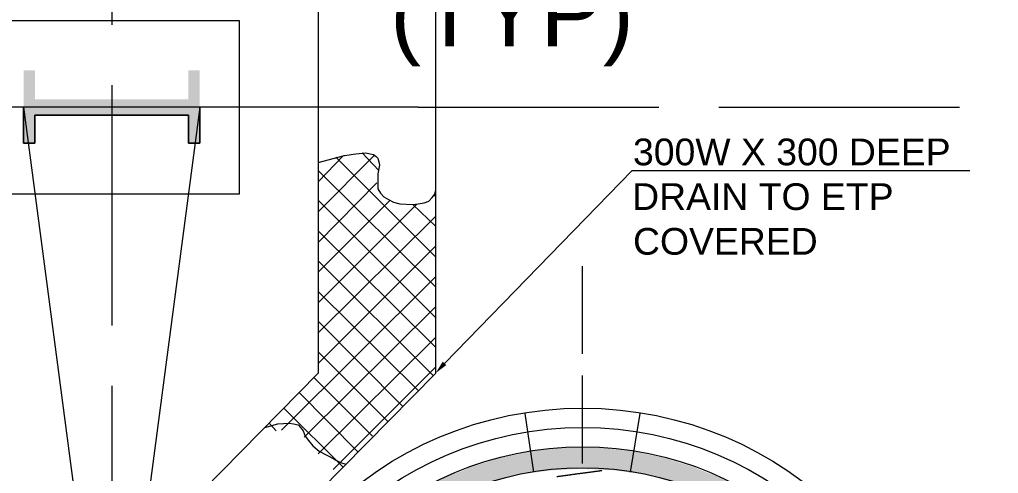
# Model space of a CAD drawing. Header units: inches. Extents: x 2602 to 127694, y 109 to 91908.
# Drawn here: x 10463 to 14124, y 30305 to 32002 of the extents above; entities that cross this region are included whole.
import ezdxf

# ---------------------------------------------------------------- set-up
doc = ezdxf.new("R2010")
doc.units = ezdxf.units.IN
doc.header["$MEASUREMENT"] = 0
doc.linetypes.add('PDF_IMPORT', pattern=[1, 0.8, -0.2])
doc.layers.add('PDF_Geometry', color=7, linetype='Continuous')
doc.layers.add('PDF_Solid Fills', color=7, linetype='Continuous', true_color=0x724639)
doc.layers.add('PDF_Text', color=230, linetype='Continuous', true_color=0xff007f)
doc.styles.add('PDF Arial', font='arial.ttf')

msp = doc.modelspace()

# ---------------------------------------------------------------- hatches: boundary and pattern name
at = {"layer": 'PDF_Solid Fills', "transparency": 33554559}
msp.add_hatch(color=256, dxfattribs=at).paths.add_polyline_path([(11137.2, 31539.8), (11137.2, 31812.1), (11094.6, 31812.1), (11094.6, 31703.8), (10520.6, 31703.8), (10520.6, 31812.1), (10477.9, 31812.1), (10477.9, 31539.8), (10520.6, 31539.8), (10520.6, 31644.8), (11094.6, 31644.8), (11094.6, 31539.8)])
at = {"layer": 'PDF_Solid Fills', "true_color": 0x00dd37, "transparency": 33554559}
h = msp.add_hatch(color=102, dxfattribs=at)
h.paths.add_polyline_path([(12567.4, 28023.5), (12449.3, 28030), (12327.9, 28049.7), (12245.9, 28072.7), (12213.1, 28079.2), (12101.6, 28125.2), (12085.2, 28131.7), (11993.3, 28177.6), (11954, 28203.9), (11891.7, 28243.2), (11842.5, 28282.6), (11799.8, 28318.7), (11714.5, 28404), (11658.8, 28472.9), (11639.1, 28499.1), (11586.6, 28577.8), (11573.5, 28600.8), (11527.6, 28689.3), (11517.7, 28705.7), (11478.4, 28807.4), (11475.1, 28817.3), (11445.6, 28925.5), (11442.3, 28935.4), (11425.9, 29050.2), (11425.9, 29053.4), (11419.3, 29174.8), (11425.9, 29292.9), (11425.9, 29299.5), (11442.3, 29414.3), (11445.6, 29420.8), (11475.1, 29529.1), (11478.4, 29542.2), (11517.7, 29640.6), (11527.6, 29657), (11573.5, 29748.8), (11586.6, 29771.8), (11639.1, 29850.5), (11658.8, 29876.8), (11714.5, 29942.4), (11744.1, 29975.2), (11799.8, 30027.6), (11842.5, 30063.7), (11891.7, 30103.1), (11954, 30145.7), (11993.3, 30168.7), (12085.2, 30217.9), (12101.6, 30224.5), (12213.1, 30267.1), (12245.9, 30276.9), (12327.9, 30299.9), (12449.3, 30316.3), (12567.4, 30322.9), (12688.7, 30316.3), (12806.8, 30299.9), (12892.1, 30276.9), (12924.9, 30267.1), (13036.4, 30224.5), (13052.8, 30217.9), (13144.7, 30168.7), (13180.8, 30145.7), (13243.1, 30103.1), (13295.6, 30063.7), (13338.2, 30027.6), (13394, 29975.2), (13423.5, 29942.4), (13479.3, 29876.8), (13498.9, 29850.5), (13551.4, 29771.8), (13564.5, 29748.8), (13610.5, 29657), (13620.3, 29640.6), (13656.4, 29542.2), (13662.9, 29529.1), (13692.5, 29420.8), (13692.5, 29414.3), (13712.1, 29299.5), (13712.1, 29292.9), (13718.7, 29174.8), (13712.1, 29053.4), (13712.1, 29050.2), (13692.5, 28935.4), (13692.5, 28925.5), (13662.9, 28817.3), (13656.4, 28807.4), (13620.3, 28705.7), (13610.5, 28689.3), (13564.5, 28600.8), (13551.4, 28577.8), (13498.9, 28499.1), (13479.3, 28472.9), (13423.5, 28404), (13338.2, 28318.7), (13295.6, 28282.6), (13243.1, 28243.2), (13180.8, 28203.9), (13144.7, 28177.6), (13052.8, 28131.7), (13036.4, 28125.2), (12924.9, 28079.2), (12892.1, 28072.7), (12806.8, 28049.7), (12688.7, 28030)])
h.paths.add_polyline_path([(12875.7, 27984.1), (12993.8, 28023.5), (12997.1, 28023.5), (13013.5, 28030), (13056.1, 28049.7), (13108.6, 28072.7), (13125, 28079.2), (13203.7, 28125.2), (13216.8, 28131.7), (13285.7, 28177.6), (13367.7, 28243.2), (13413.7, 28282.6), (13449.7, 28318.7), (13498.9, 28374.4), (13525.2, 28404), (13577.7, 28472.9), (13590.8, 28499.1), (13643.3, 28577.8), (13653.1, 28600.8), (13695.7, 28689.3), (13702.3, 28705.7), (13741.7, 28807.4), (13745, 28817.3), (13771.2, 28925.5), (13771.2, 28935.4), (13790.9, 29050.2), (13790.9, 29053.4), (13797.4, 29174.8), (13790.9, 29292.9), (13790.9, 29299.5), (13771.2, 29414.3), (13771.2, 29420.8), (13745, 29529.1), (13741.7, 29542.2), (13695.7, 29657), (13653.1, 29748.8), (13643.3, 29771.8), (13590.8, 29850.5), (13577.7, 29876.8), (13498.9, 29975.2), (13449.7, 30027.6), (13413.7, 30063.7), (13367.7, 30103.1), (13318.5, 30145.7), (13285.7, 30168.7), (13216.8, 30217.9), (13203.7, 30224.5), (13125, 30267.1), (13108.6, 30276.9), (13056.1, 30299.9), (13013.5, 30316.3), (12997.1, 30322.9), (12993.8, 30326.1), (12875.7, 30362.2), (12754.3, 30388.5), (12629.7, 30401.6), (12505.1, 30401.6), (12383.7, 30388.5), (12259, 30362.2), (12141, 30326.1), (12137.7, 30322.9), (12124.6, 30316.3), (12078.6, 30299.9), (12026.1, 30276.9), (12013, 30267.1), (11934.3, 30224.5), (11917.9, 30217.9), (11852.3, 30168.7), (11816.2, 30145.7), (11770.3, 30103.1), (11721.1, 30063.7), (11688.3, 30027.6), (11635.8, 29975.2), (11612.8, 29942.4), (11560.4, 29876.8), (11494.8, 29771.8), (11484.9, 29748.8), (11439, 29657), (11432.4, 29640.6), (11396.4, 29542.2), (11393.1, 29529.1), (11366.8, 29420.8), (11363.6, 29414.3), (11347.2, 29299.5), (11347.2, 29292.9), (11340.6, 29174.8), (11347.2, 29053.4), (11347.2, 29050.2), (11363.6, 28935.4), (11366.8, 28925.5), (11393.1, 28817.3), (11396.4, 28807.4), (11432.4, 28705.7), (11439, 28689.3), (11484.9, 28600.8), (11494.8, 28577.8), (11560.4, 28472.9), (11612.8, 28404), (11635.8, 28374.4), (11688.3, 28318.7), (11721.1, 28282.6), (11770.3, 28243.2), (11816.2, 28203.9), (11852.3, 28177.6), (11917.9, 28131.7), (11934.3, 28125.2), (12013, 28079.2), (12026.1, 28072.7), (12078.6, 28049.7), (12124.6, 28030), (12137.7, 28023.5), (12141, 28023.5), (12259, 27984.1), (12383.7, 27961.1), (12505.1, 27948), (12629.7, 27948), (12754.3, 27961.1)], flags=0)

# ---------------------------------------------------------------- linework, layer by layer
at = {"layer": 'PDF_Geometry', "color": 30, "linetype": 'PDF_IMPORT', "lineweight": 0, "ltscale": 1125.093782, "true_color": 0xff7f00}
for points in [[(10809.2, 17356.4), (10809.2, 85751)], [(11954, 31674.3), (103309.6, 31674.3)]]:
    msp.add_lwpolyline(points, dxfattribs=at)
at = {"layer": 'PDF_Geometry', "color": 1, "lineweight": 0}
msp.add_lwpolyline([(12019.6, 39172.7), (11580, 39172.7), (11580, 30680.4), (10356.5, 29437.2), (10366.4, 29004.2), (12019.6, 30680.4)], close=True, dxfattribs=at)
at = {"layer": 'PDF_Geometry', "color": 17, "lineweight": 0, "true_color": 0x724639}
for points in [[(10333.6, 31999), (11284.8, 31999), (11284.8, 31349.6), (10333.6, 31349.6)], [(10809.2, 31644.8), (11094.6, 31644.8), (11094.6, 31539.8), (11137.2, 31539.8), (11137.2, 31674.3), (11137.2, 31539.8), (11094.6, 31539.8), (11094.6, 31644.8), (10809.2, 31644.8), (10520.6, 31644.8), (10520.6, 31539.8), (10477.9, 31539.8), (10477.9, 31674.3), (10477.9, 31539.8), (10520.6, 31539.8), (10520.6, 31644.8)], [(10809.2, 31644.8), (11094.6, 31644.8), (11094.6, 31539.8), (11137.2, 31539.8), (11137.2, 31674.3), (11137.2, 31539.8), (11094.6, 31539.8), (11094.6, 31644.8), (10809.2, 31644.8), (10520.6, 31644.8), (10520.6, 31539.8), (10477.9, 31539.8), (10477.9, 31674.3), (10477.9, 31539.8), (10520.6, 31539.8), (10520.6, 31644.8)]]:
    msp.add_lwpolyline(points, close=True, dxfattribs=at)
at = {"layer": 'PDF_Geometry', "color": 30, "lineweight": 0, "true_color": 0xff7f00}
msp.add_lwpolyline([(11954, 31674.3), (7837.4, 31674.3)], dxfattribs=at)
at = {"layer": 'PDF_Geometry', "color": 17, "lineweight": 0, "true_color": 0x724639}
for points in [[(10477.9, 31674.3), (11137.2, 26675.3)], [(11137.2, 31674.3), (10477.9, 26675.3)]]:
    msp.add_lwpolyline(points, dxfattribs=at)
at = {"layer": 'PDF_Geometry', "color": 1, "lineweight": 0}
for points in [[(11580, 31467.6), (11678.5, 31493.9), (11721.1, 31500.4), (11757.2, 31503.7), (11786.7, 31497.2), (11796.5, 31490.6), (11803.1, 31484), (11806.4, 31470.9), (11809.7, 31457.8), (11803.1, 31425), (11803.1, 31385.6), (11803.1, 31369.2), (11812.9, 31352.8), (11826.1, 31339.7), (11842.5, 31329.9), (11862.1, 31320), (11885.1, 31313.5), (11934.3, 31310.2), (11954, 31313.5), (11976.9, 31316.8), (11993.3, 31323.3), (12006.5, 31336.4), (12016.3, 31349.6), (12019.6, 31366)], [(11580, 31395.5), (11675.2, 31493.9)], [(11580, 31283.9), (11790, 31493.9)], [(12019.6, 31113.4), (11645.7, 31487.3)], [(11806.4, 31438.1), (11744.1, 31503.7)], [(12019.6, 31001.9), (11580, 31438.1)], [(11580, 31169.1), (11799.8, 31392.2)], [(12019.6, 31339.7), (12013, 31346.3)], [(11580, 31057.6), (11849, 31326.6)], [(12019.6, 30887), (11580, 31326.6)], [(11580, 30942.8), (11947.4, 31310.2)], [(12019.6, 31228.2), (11934.3, 31310.2)], [(11580, 30831.3), (12019.6, 31267.5)], [(12019.6, 30775.5), (11580, 31211.8)], [(11580, 30716.5), (12019.6, 31156)], [(12009.7, 30670.6), (11580, 31100.3)], [(11442.3, 30467.2), (12019.6, 31041.2)], [(11954, 30614.8), (11580, 30985.5)], [(11527.6, 30440.9), (12019.6, 30929.7)], [(11894.9, 30555.8), (11580, 30873.9)], [(11580, 30378.6), (12019.6, 30814.9)], [(11839.2, 30500), (11580, 30759.1)], [(11635.8, 30319.6), (12019.6, 30703.4)], [(11783.4, 30444.2), (11563.6, 30664)], [(11727.7, 30385.2), (11507.9, 30608.2)], [(11671.9, 30329.4), (11452.1, 30549.2)], [(11380, 30477), (11429.2, 30490.2), (11471.8, 30493.4), (11488.2, 30490.2), (11504.6, 30486.9), (11514.4, 30477), (11524.3, 30463.9), (11530.8, 30444.2), (11544, 30427.8), (11560.4, 30408.1), (11583.3, 30388.5), (11639.1, 30358.9), (11662.1, 30345.8), (11685, 30339.3)], [(11422.6, 30463.9), (11396.4, 30493.4)]]:
    msp.add_lwpolyline(points, dxfattribs=at)
at = {"layer": 'PDF_Geometry', "lineweight": 0}
msp.add_lwpolyline([(12052.4, 30716.5), (12754.3, 31438.1), (14017.2, 31438.1)], dxfattribs=at)
at = {"layer": 'PDF_Geometry', "linetype": 'PDF_IMPORT', "lineweight": 0, "ltscale": 410.0196}
msp.add_lwpolyline([(12567.4, 31080.6), (12567.4, 27265.8)], dxfattribs=at)
at = {"layer": 'PDF_Geometry', "color": 102, "lineweight": 0, "true_color": 0x00dd37}
for points in [[(12387, 30309.7), (12354.2, 30529.5)], [(12747.8, 30309.7), (12783.9, 30529.5)], [(12488.7, 30322.9), (12488.7, 30322.9)], [(12659.2, 30319.6), (12659.2, 30319.6)]]:
    msp.add_lwpolyline(points, dxfattribs=at)
at = {"layer": 'PDF_Geometry', "color": 102, "linetype": 'PDF_IMPORT', "lineweight": 0, "true_color": 0x00dd37}
msp.add_lwpolyline([(12472.2, 30293.3), (12642.8, 30316.3)], dxfattribs=at)
at = {"layer": 'PDF_Geometry', "color": 102, "lineweight": 0, "true_color": 0x00dd37}
for radius in [1372.7, 1300.6, 1228.4, 1149.7]:
    msp.add_circle((12569, 29176.4), radius, dxfattribs=at)
at = {"layer": 'PDF_Solid Fills', "color": 7, "transparency": 33554559}
msp.add_solid([(12058.9, 30709.9), (12019.6, 30680.4), (12045.8, 30723)], dxfattribs=at)

# ---------------------------------------------------------------- texts
at = {"layer": 'PDF_Text', "color": 132, "true_color": 0x00b8b8, "insert": (11849, 31827.1), "char_height": 249.99, "attachment_point": 7, "style": 'PDF Arial'}
msp.add_mtext('(TYP)', dxfattribs=at)
at = {"layer": 'PDF_Text', "color": 7, "attachment_point": 7, "style": 'PDF Arial'}
for s, insert, char_height in [('300W X 300 DEEP', (12757.6, 31456), 99.997), ('DRAIN TO ETP', (12754.3, 31288.8), 99.997), ('COVERED', (12757.6, 31121.5), 100)]:
    msp.add_mtext(s, dxfattribs=dict(at, insert=insert, char_height=char_height))

doc.saveas('drawing.dxf')
